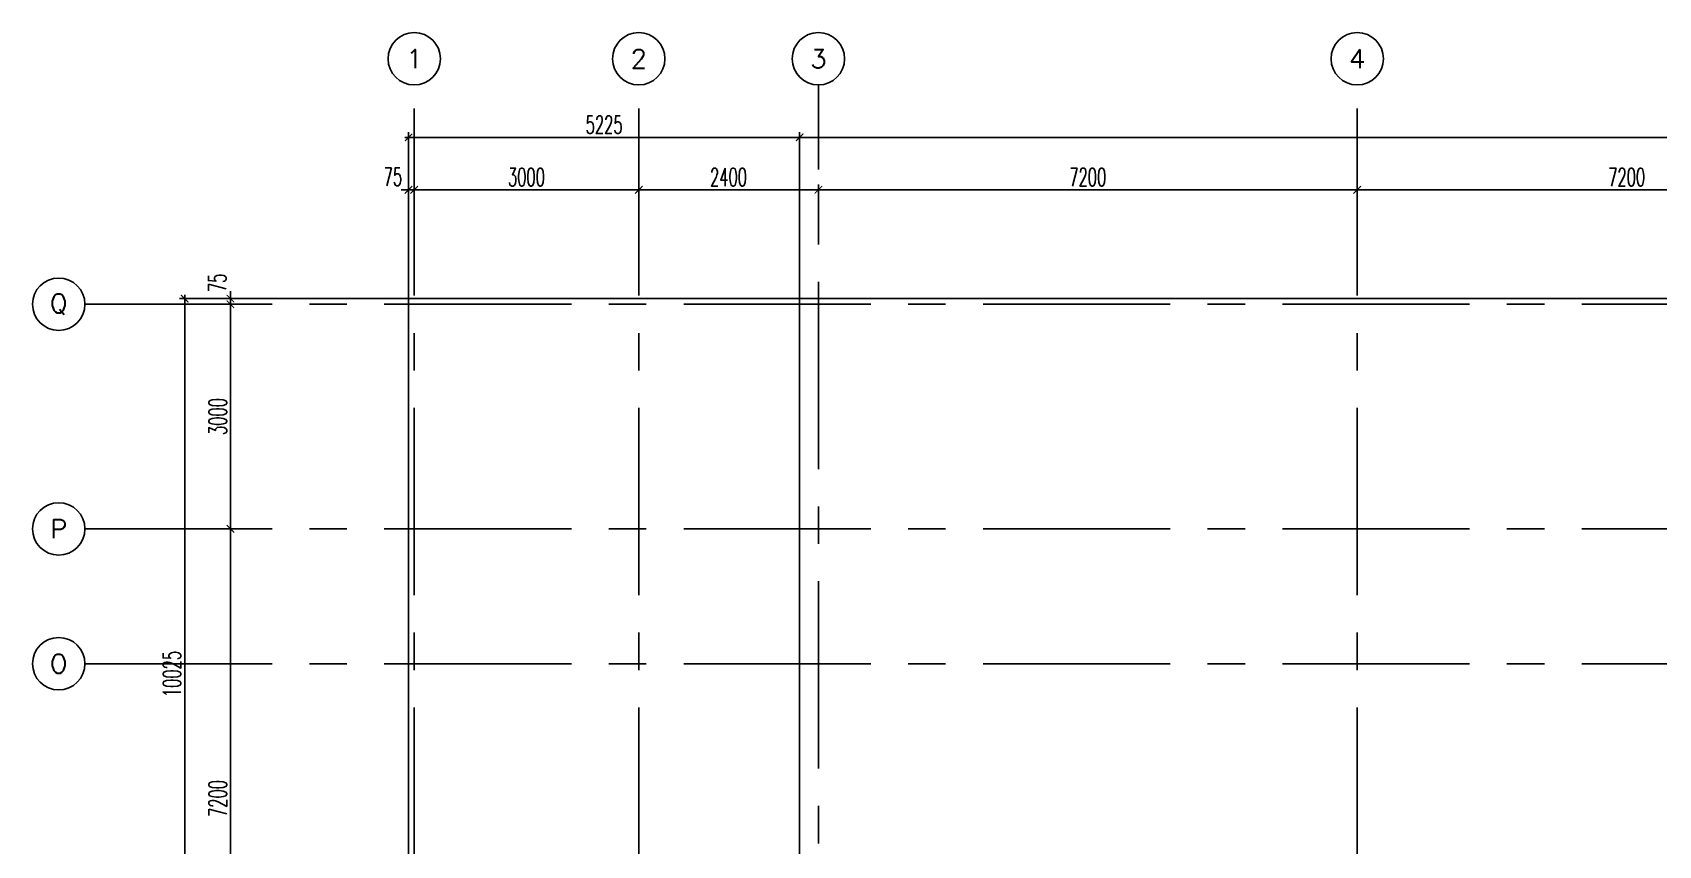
# Model space of a CAD drawing. Extents: x 275967.8 to 276060, y 57291.9 to 57371.4.
# Drawn here: x 275967.84 to 275989.56, y 57360.56 to 57371.41 of the extents above; entities that cross this region are included whole.
import ezdxf
from ezdxf.enums import TextEntityAlignment as Align

# ---------------------------------------------------------------- set-up
doc = ezdxf.new("R2010")
doc.units = 0
doc.header["$MEASUREMENT"] = 0
doc.header["$PDMODE"] = 34
doc.linetypes.add('CENTERX2', pattern=[4, 2.5, -0.5, 0.5, -0.5])
doc.layers.get('0').update_dxf_attribs({"linetype": 'CONTINUOUS'})
doc.layers.get('DEFPOINTS').update_dxf_attribs({"linetype": 'CONTINUOUS'})
for name, color, linetype in [('AX-CR', 2, 'CONTINUOUS'), ('AX-DIM', 4, 'CONTINUOUS'), ('AX-TXT', 2, 'CONTINUOUS'), ('AXES', 11, 'CENTERX2')]:
    doc.layers.add(name, color=color, linetype=linetype)
doc.styles.add('ROMANS', font='ROMANS.shx', dxfattribs={"width": 0.6})
doc.dimstyles.new('STANDARD in', dxfattribs={"dimtxt": 0.24, "dimasz": 0.1, "dimexe": 0.07, "dimexo": 0.05, "dimgap": 0.05, "dimtad": 1, "dimdec": 0, "dimlfac": 1000, "dimzin": 0, "dimdsep": 46, "dimtxsty": 'ROMANS', "dimblk": 'ARCHTICK', "dimcen": 0.05, "dimdle": 0.05, "dimclrd": 4, "dimclre": 4, "dimclrt": 2, "dimadec": 0, "dimazin": 0, "dimtfac": 1, "dimtdec": 0, "dimtmove": 2, "dimatfit": 3, "dimfxl": 0, "dimtolj": 1, "dimtzin": 0, "dimarcsym": 0})

# ---------------------------------------------------------------- blocks, each defined once
blk = doc.blocks.new('_ARCHTICK')
at = {"color": 0, "linetype": 'ByBlock', "const_width": 0.15}
blk.add_lwpolyline([(-0.5, -0.5), (0.5, 0.5)], dxfattribs=at)
blk = doc.blocks.new('*D132')
at = {"layer": 'AX-DIM', "color": 4, "lineweight": -2, "ltscale": 0.3}
for p, q in [((275978.035, 57370.011), (276053.545, 57370.011)), ((275978.085, 57369.661), (275978.085, 57370.081)), ((276053.495, 57364.468), (276053.495, 57370.081))]:
    blk.add_line(p, q, dxfattribs=at)
at = {"layer": 'DEFPOINTS', "color": 0, "ltscale": 0.3}
for p in [(276053.495, 57370.011), (275978.085, 57369.611), (276053.495, 57364.418)]:
    blk.add_point(p, dxfattribs=at)
at = {"layer": 'AX-DIM', "color": 4, "lineweight": -2, "ltscale": 0.3, "xscale": 0.1, "yscale": 0.1, "zscale": 0.1, "rotation": 180}
blk.add_blockref('_ARCHTICK', (275978.085, 57370.011), dxfattribs=at)
at = {"layer": 'AX-DIM', "color": 4, "lineweight": -2, "ltscale": 0.3, "xscale": 0.1, "yscale": 0.1, "zscale": 0.1}
blk.add_blockref('_ARCHTICK', (276053.495, 57370.011), dxfattribs=at)
at = {"layer": 'AX-DIM', "color": 2, "ltscale": 0.3, "insert": (276016.705, 57370.28), "char_height": 0.24, "attachment_point": 5, "style": 'ROMANS'}
blk.add_mtext('\\A1;75409', dxfattribs=at)
blk = doc.blocks.new('AXL')
at = {"layer": 'AX-CR'}
blk.add_circle((-350, 0), 350, dxfattribs=at)
at = {"layer": 'AX-TXT', "style": 'ROMANS'}
blk.add_attdef('AX', text='', height=250, dxfattribs=at).set_placement((-350, 0), align=Align.MIDDLE)
blk = doc.blocks.new('AXU')
at = {"layer": 'AX-CR'}
blk.add_circle((0, 350), 350, dxfattribs=at)
at = {"layer": 'AX-TXT', "style": 'ROMANS'}
blk.add_attdef('AX', text='', height=250, dxfattribs=at).set_placement((0, 350), align=Align.MIDDLE)
blk = doc.blocks.new('*D646')
at = {"layer": 'AX-DIM', "color": 4, "lineweight": -2, "ltscale": 0.3}
for p, q in [((275972.885, 57369.311), (275975.985, 57369.311)), ((275972.935, 57368.961), (275972.935, 57369.381)), ((275975.935, 57368.961), (275975.935, 57369.381))]:
    blk.add_line(p, q, dxfattribs=at)
at = {"layer": 'DEFPOINTS', "color": 0, "ltscale": 0.3}
for p in [(275975.935, 57369.311), (275972.935, 57368.911), (275975.935, 57368.911)]:
    blk.add_point(p, dxfattribs=at)
at = {"layer": 'AX-DIM', "color": 4, "lineweight": -2, "ltscale": 0.3, "xscale": 0.1, "yscale": 0.1, "zscale": 0.1, "rotation": 180}
blk.add_blockref('_ARCHTICK', (275972.935, 57369.311), dxfattribs=at)
at = {"layer": 'AX-DIM', "color": 4, "lineweight": -2, "ltscale": 0.3, "xscale": 0.1, "yscale": 0.1, "zscale": 0.1}
blk.add_blockref('_ARCHTICK', (275975.935, 57369.311), dxfattribs=at)
at = {"layer": 'AX-DIM', "color": 2, "ltscale": 0.3, "insert": (275974.435, 57369.481), "char_height": 0.24, "attachment_point": 5, "style": 'ROMANS'}
blk.add_mtext('\\A1;3000', dxfattribs=at)
blk = doc.blocks.new('*D645')
at = {"layer": 'AX-DIM', "color": 4, "lineweight": -2, "ltscale": 0.3}
for p, q in [((275975.885, 57369.311), (275978.385, 57369.311)), ((275975.935, 57368.961), (275975.935, 57369.381)), ((275978.335, 57368.961), (275978.335, 57369.381))]:
    blk.add_line(p, q, dxfattribs=at)
at = {"layer": 'DEFPOINTS', "color": 0, "ltscale": 0.3}
for p in [(275978.335, 57369.311), (275975.935, 57368.911), (275978.335, 57368.911)]:
    blk.add_point(p, dxfattribs=at)
at = {"layer": 'AX-DIM', "color": 4, "lineweight": -2, "ltscale": 0.3, "xscale": 0.1, "yscale": 0.1, "zscale": 0.1, "rotation": 180}
blk.add_blockref('_ARCHTICK', (275975.935, 57369.311), dxfattribs=at)
at = {"layer": 'AX-DIM', "color": 4, "lineweight": -2, "ltscale": 0.3, "xscale": 0.1, "yscale": 0.1, "zscale": 0.1}
blk.add_blockref('_ARCHTICK', (275978.335, 57369.311), dxfattribs=at)
at = {"layer": 'AX-DIM', "color": 2, "ltscale": 0.3, "insert": (275977.135, 57369.481), "char_height": 0.24, "attachment_point": 5, "style": 'ROMANS'}
blk.add_mtext('\\A1;2400', dxfattribs=at)
blk = doc.blocks.new('*D644')
at = {"layer": 'AX-DIM', "color": 4, "lineweight": -2, "ltscale": 0.3}
for p, q in [((275978.285, 57369.311), (275985.585, 57369.311)), ((275978.335, 57368.961), (275978.335, 57369.381)), ((275985.535, 57368.961), (275985.535, 57369.381))]:
    blk.add_line(p, q, dxfattribs=at)
at = {"layer": 'DEFPOINTS', "color": 0, "ltscale": 0.3}
for p in [(275985.535, 57369.311), (275978.335, 57368.911), (275985.535, 57368.911)]:
    blk.add_point(p, dxfattribs=at)
at = {"layer": 'AX-DIM', "color": 4, "lineweight": -2, "ltscale": 0.3, "xscale": 0.1, "yscale": 0.1, "zscale": 0.1, "rotation": 180}
blk.add_blockref('_ARCHTICK', (275978.335, 57369.311), dxfattribs=at)
at = {"layer": 'AX-DIM', "color": 4, "lineweight": -2, "ltscale": 0.3, "xscale": 0.1, "yscale": 0.1, "zscale": 0.1}
blk.add_blockref('_ARCHTICK', (275985.535, 57369.311), dxfattribs=at)
at = {"layer": 'AX-DIM', "color": 2, "ltscale": 0.3, "insert": (275981.935, 57369.481), "char_height": 0.24, "attachment_point": 5, "style": 'ROMANS'}
blk.add_mtext('\\A1;7200', dxfattribs=at)
blk = doc.blocks.new('*D643')
at = {"layer": 'AX-DIM', "color": 4, "lineweight": -2, "ltscale": 0.3}
for p, q in [((275985.485, 57369.311), (275992.785, 57369.311)), ((275985.535, 57368.961), (275985.535, 57369.381)), ((275992.735, 57368.961), (275992.735, 57369.381))]:
    blk.add_line(p, q, dxfattribs=at)
at = {"layer": 'DEFPOINTS', "color": 0, "ltscale": 0.3}
for p in [(275992.735, 57369.311), (275985.535, 57368.911), (275992.735, 57368.911)]:
    blk.add_point(p, dxfattribs=at)
at = {"layer": 'AX-DIM', "color": 4, "lineweight": -2, "ltscale": 0.3, "xscale": 0.1, "yscale": 0.1, "zscale": 0.1, "rotation": 180}
blk.add_blockref('_ARCHTICK', (275985.535, 57369.311), dxfattribs=at)
at = {"layer": 'AX-DIM', "color": 4, "lineweight": -2, "ltscale": 0.3, "xscale": 0.1, "yscale": 0.1, "zscale": 0.1}
blk.add_blockref('_ARCHTICK', (275992.735, 57369.311), dxfattribs=at)
at = {"layer": 'AX-DIM', "color": 2, "ltscale": 0.3, "insert": (275989.135, 57369.481), "char_height": 0.24, "attachment_point": 5, "style": 'ROMANS'}
blk.add_mtext('\\A1;7200', dxfattribs=at)
blk = doc.blocks.new('*D631')
at = {"layer": 'AX-DIM', "color": 4, "lineweight": -2, "ltscale": 0.3}
for p, q in [((275970.83, 57367.783), (275970.41, 57367.783)), ((275970.48, 57364.733), (275970.48, 57367.833)), ((275970.83, 57364.783), (275970.41, 57364.783))]:
    blk.add_line(p, q, dxfattribs=at)
at = {"layer": 'DEFPOINTS', "color": 0, "ltscale": 0.3}
for p in [(275970.48, 57367.783), (275970.88, 57367.783), (275970.88, 57364.783)]:
    blk.add_point(p, dxfattribs=at)
at = {"layer": 'AX-DIM', "color": 4, "lineweight": -2, "ltscale": 0.3, "xscale": 0.1, "yscale": 0.1, "zscale": 0.1}
for p, rotation in [((275970.48, 57367.783), 90), ((275970.48, 57364.783), 270)]:
    blk.add_blockref('_ARCHTICK', p, dxfattribs=dict(at, rotation=rotation))
at = {"layer": 'AX-DIM', "color": 2, "ltscale": 0.3, "insert": (275970.31, 57366.283), "char_height": 0.24, "attachment_point": 5, "rotation": 90, "style": 'ROMANS'}
blk.add_mtext('\\A1;3000', dxfattribs=at)
blk = doc.blocks.new('*D630')
at = {"layer": 'AX-DIM', "color": 4, "lineweight": -2, "ltscale": 0.3}
for p, q in [((275970.83, 57364.783), (275970.41, 57364.783)), ((275970.48, 57357.533), (275970.48, 57364.833)), ((275970.83, 57357.583), (275970.41, 57357.583))]:
    blk.add_line(p, q, dxfattribs=at)
at = {"layer": 'DEFPOINTS', "color": 0, "ltscale": 0.3}
for p in [(275970.48, 57364.783), (275970.88, 57364.783), (275970.88, 57357.583)]:
    blk.add_point(p, dxfattribs=at)
at = {"layer": 'AX-DIM', "color": 4, "lineweight": -2, "ltscale": 0.3, "xscale": 0.1, "yscale": 0.1, "zscale": 0.1}
for p, rotation in [((275970.48, 57364.783), 90), ((275970.48, 57357.583), 270)]:
    blk.add_blockref('_ARCHTICK', p, dxfattribs=dict(at, rotation=rotation))
at = {"layer": 'AX-DIM', "color": 2, "ltscale": 0.3, "insert": (275970.31, 57361.183), "char_height": 0.24, "attachment_point": 5, "rotation": 90, "style": 'ROMANS'}
blk.add_mtext('\\A1;7200', dxfattribs=at)
blk = doc.blocks.new('*D616')
at = {"layer": 'AX-DIM', "color": 4, "lineweight": -2, "ltscale": 0.3}
for p, q in [((275972.81, 57370.011), (275978.135, 57370.011)), ((275972.86, 57334.477), (275972.86, 57370.081)), ((275978.085, 57357.883), (275978.085, 57370.081))]:
    blk.add_line(p, q, dxfattribs=at)
at = {"layer": 'DEFPOINTS', "color": 0, "ltscale": 0.3}
for p in [(275978.085, 57370.011), (275978.085, 57357.833), (275972.86, 57334.427)]:
    blk.add_point(p, dxfattribs=at)
at = {"layer": 'AX-DIM', "color": 4, "lineweight": -2, "ltscale": 0.3, "xscale": 0.1, "yscale": 0.1, "zscale": 0.1, "rotation": 180}
blk.add_blockref('_ARCHTICK', (275972.86, 57370.011), dxfattribs=at)
at = {"layer": 'AX-DIM', "color": 4, "lineweight": -2, "ltscale": 0.3, "xscale": 0.1, "yscale": 0.1, "zscale": 0.1}
blk.add_blockref('_ARCHTICK', (275978.085, 57370.011), dxfattribs=at)
at = {"layer": 'AX-DIM', "color": 2, "ltscale": 0.3, "insert": (275975.473, 57370.181), "char_height": 0.24, "attachment_point": 5, "style": 'ROMANS'}
blk.add_mtext('\\A1;5225', dxfattribs=at)
blk = doc.blocks.new('*D615')
at = {"layer": 'AX-DIM', "color": 4, "lineweight": -2, "ltscale": 0.3}
for p, q in [((275972.86, 57369.311), (275972.76, 57369.311)), ((275972.86, 57368.961), (275972.86, 57369.381)), ((275972.86, 57369.311), (275972.935, 57369.311)), ((275972.935, 57368.961), (275972.935, 57369.381)), ((275972.935, 57369.311), (275973.035, 57369.311))]:
    blk.add_line(p, q, dxfattribs=at)
at = {"layer": 'DEFPOINTS', "color": 0, "ltscale": 0.3}
for p in [(275972.935, 57369.311), (275972.86, 57368.911), (275972.935, 57368.911)]:
    blk.add_point(p, dxfattribs=at)
at = {"layer": 'AX-DIM', "color": 4, "lineweight": -2, "ltscale": 0.3, "xscale": 0.1, "yscale": 0.1, "zscale": 0.1}
blk.add_blockref('_ARCHTICK', (275972.86, 57369.311), dxfattribs=at)
at = {"layer": 'AX-DIM', "color": 4, "lineweight": -2, "ltscale": 0.3, "xscale": 0.1, "yscale": 0.1, "zscale": 0.1, "rotation": 180}
blk.add_blockref('_ARCHTICK', (275972.935, 57369.311), dxfattribs=at)
at = {"layer": 'AX-DIM', "color": 2, "ltscale": 0.3, "insert": (275972.651, 57369.486), "char_height": 0.24, "attachment_point": 5, "style": 'ROMANS'}
blk.add_mtext('\\A1;75', dxfattribs=at)
blk = doc.blocks.new('*D614')
at = {"layer": 'AX-DIM', "color": 4, "lineweight": -2, "ltscale": 0.3}
for p, q in [((276003.821, 57367.858), (275969.799, 57367.858)), ((275969.869, 57357.783), (275969.869, 57367.908)), ((275970.519, 57357.833), (275969.799, 57357.833))]:
    blk.add_line(p, q, dxfattribs=at)
at = {"layer": 'DEFPOINTS', "color": 0, "ltscale": 0.3}
for p in [(275969.869, 57367.858), (276003.871, 57367.858), (275970.569, 57357.833)]:
    blk.add_point(p, dxfattribs=at)
at = {"layer": 'AX-DIM', "color": 4, "lineweight": -2, "ltscale": 0.3, "xscale": 0.1, "yscale": 0.1, "zscale": 0.1}
for p, rotation in [((275969.869, 57367.858), 90), ((275969.869, 57357.833), 270)]:
    blk.add_blockref('_ARCHTICK', p, dxfattribs=dict(at, rotation=rotation))
at = {"layer": 'AX-DIM', "color": 2, "ltscale": 0.3, "insert": (275969.699, 57362.845), "char_height": 0.24, "attachment_point": 5, "rotation": 90, "style": 'ROMANS'}
blk.add_mtext('\\A1;10025', dxfattribs=at)
blk = doc.blocks.new('*D613')
at = {"layer": 'AX-DIM', "color": 4, "lineweight": -2, "ltscale": 0.3}
for p, q in [((275970.83, 57367.858), (275970.41, 57367.858)), ((275970.83, 57367.783), (275970.41, 57367.783)), ((275970.48, 57367.858), (275970.48, 57367.958)), ((275970.48, 57367.783), (275970.48, 57367.858)), ((275970.48, 57367.783), (275970.48, 57367.683))]:
    blk.add_line(p, q, dxfattribs=at)
at = {"layer": 'DEFPOINTS', "color": 0, "ltscale": 0.3}
for p in [(275970.48, 57367.858), (275970.88, 57367.858), (275970.88, 57367.783)]:
    blk.add_point(p, dxfattribs=at)
at = {"layer": 'AX-DIM', "color": 4, "lineweight": -2, "ltscale": 0.3, "xscale": 0.1, "yscale": 0.1, "zscale": 0.1}
for p, rotation in [((275970.48, 57367.858), 270), ((275970.48, 57367.783), 90)]:
    blk.add_blockref('_ARCHTICK', p, dxfattribs=dict(at, rotation=rotation))
at = {"layer": 'AX-DIM', "color": 2, "ltscale": 0.3, "insert": (275970.305, 57368.068), "char_height": 0.24, "attachment_point": 5, "rotation": 90, "style": 'ROMANS'}
blk.add_mtext('\\A1;75', dxfattribs=at)

msp = doc.modelspace()

# ---------------------------------------------------------------- linework, layer by layer
at = {"layer": 'AXES'}
for p, q in [((275972.9355, 57291.8986), (275972.9355, 57370.7113)), ((275975.9355, 57291.8986), (275975.9355, 57370.7113)), ((275978.3355, 57337.5829), (275978.3355, 57370.7113)), ((275985.5355, 57291.8986), (275985.5355, 57370.7113)), ((275968.5355, 57367.7829), (276036.5755, 57367.7829)), ((275968.5355, 57364.7829), (276036.5755, 57364.7829)), ((275968.5355, 57362.9829), (276036.5755, 57362.9829))]:
    msp.add_line(p, q, dxfattribs=at)

# ---------------------------------------------------------------- block references
at = {"layer": 'AXES', "xscale": 0.001, "yscale": 0.001, "zscale": 0.001}
for name, p, values in [('AXU', (275972.9355, 57370.7113), {'AX': '1'}), ('AXU', (275975.9355, 57370.7113), {'AX': '2'}), ('AXU', (275978.3355, 57370.7113), {'AX': '3'}), ('AXU', (275985.5355, 57370.7113), {'AX': '4'}), ('AXL', (275968.5355, 57367.7829), {'AX': 'Q'}), ('AXL', (275968.5355, 57364.7829), {'AX': 'P'}), ('AXL', (275968.5355, 57362.9829), {'AX': 'O'})]:
    msp.add_blockref(name, p, dxfattribs=at).add_auto_attribs(values)

# ---------------------------------------------------------------- dimensions: what is measured, and where the dimension line sits
at = {"layer": 'AX-DIM'}
for base, p1, p2, picture, middle in [((276053.4947, 57370.0113), (275978.0855, 57369.6113), (276053.4947, 57364.4182), '*D132', (276016.7055, 57370.2801)), ((275972.9355, 57369.3113), (275972.8605, 57368.9113), (275972.9355, 57368.9113), '*D615', (275972.6507, 57369.4863))]:
    dim = msp.add_linear_dim(base=base, p1=p1, p2=p2, dimstyle='STANDARD in', dxfattribs=at)
    dim.commit()
    dim.dimension.update_dxf_attribs({"geometry": picture, "text_midpoint": middle, "dimtype": 160})
for base, p1, p2, picture, middle in [((275978.0855, 57370.0113), (275972.8605, 57334.4268), (275978.0855, 57357.8329), '*D616', (275975.473, 57370.1813)), ((275975.9355, 57369.3113), (275972.9355, 57368.9113), (275975.9355, 57368.9113), '*D646', (275974.4355, 57369.4813)), ((275978.3355, 57369.3113), (275975.9355, 57368.9113), (275978.3355, 57368.9113), '*D645', (275977.1355, 57369.4813)), ((275985.5355, 57369.3113), (275978.3355, 57368.9113), (275985.5355, 57368.9113), '*D644', (275981.9355, 57369.4813)), ((275992.7355, 57369.3113), (275985.5355, 57368.9113), (275992.7355, 57368.9113), '*D643', (275989.1355, 57369.4813))]:
    dim = msp.add_linear_dim(base=base, p1=p1, p2=p2, dimstyle='STANDARD in', dxfattribs=at)
    dim.commit()
    dim.dimension.update_dxf_attribs({"geometry": picture, "text_midpoint": middle})
dim = msp.add_linear_dim(base=(275970.4803, 57367.8579), p1=(275970.8803, 57367.7829), p2=(275970.8803, 57367.8579), angle=90, dimstyle='STANDARD in', dxfattribs=at)
dim.commit()
dim.dimension.update_dxf_attribs({"geometry": '*D613', "text_midpoint": (275970.3053, 57368.0678), "dimtype": 160})
for base, p1, p2, picture, middle in [((275969.8688, 57367.8579), (275970.5688, 57357.8329), (276003.8714, 57367.8579), '*D614', (275969.6988, 57362.8454)), ((275970.4803, 57367.7829), (275970.8803, 57364.7829), (275970.8803, 57367.7829), '*D631', (275970.3103, 57366.2829)), ((275970.4803, 57364.7829), (275970.8803, 57357.5829), (275970.8803, 57364.7829), '*D630', (275970.3103, 57361.1829))]:
    dim = msp.add_linear_dim(base=base, p1=p1, p2=p2, angle=90, dimstyle='STANDARD in', dxfattribs=at)
    dim.commit()
    dim.dimension.update_dxf_attribs({"geometry": picture, "text_midpoint": middle})

doc.saveas('drawing.dxf')
